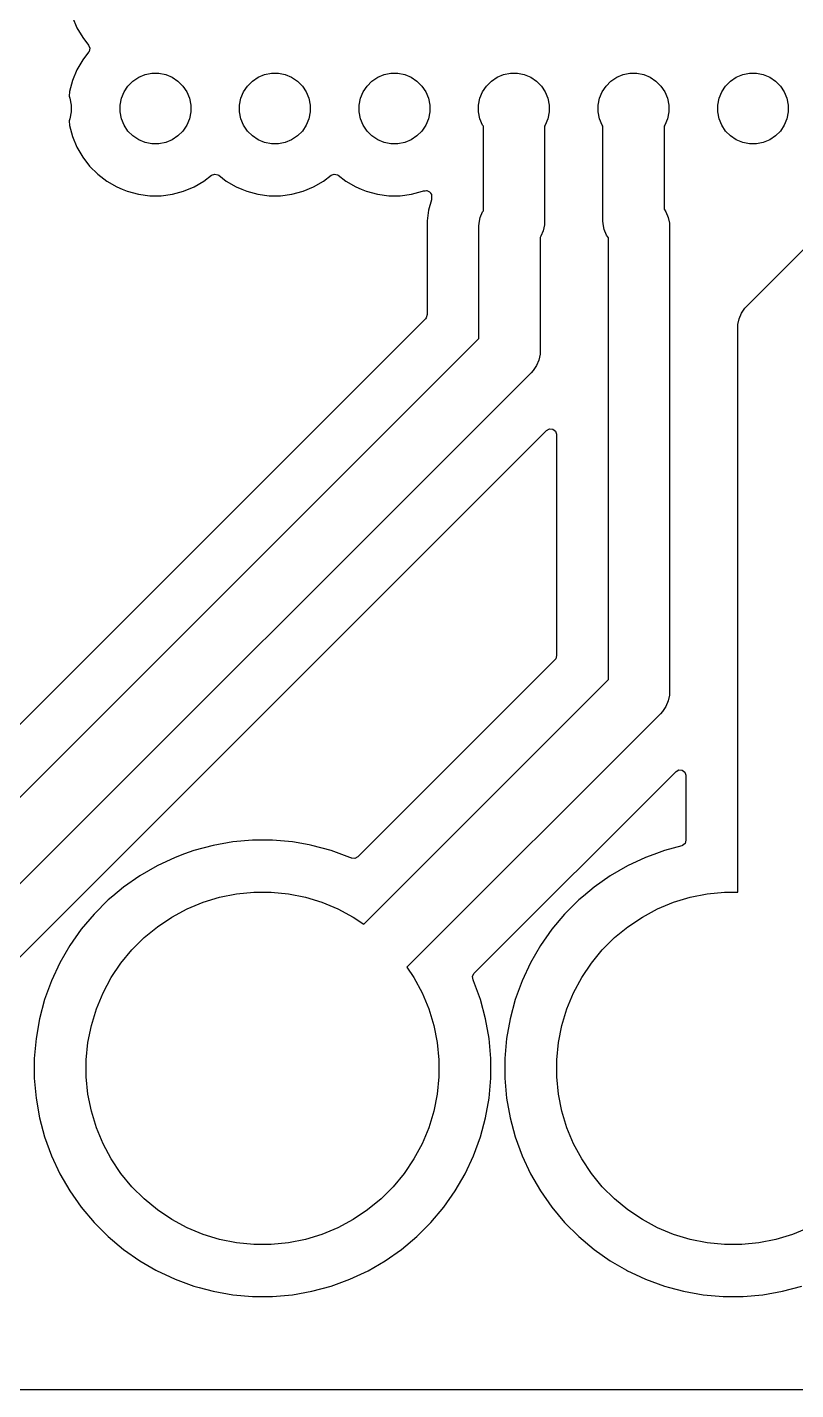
# Model space of a CAD drawing. Header units: millimetres. Extents: x 1 to 179, y 1 to 120.
# Drawn here: x 146.18 to 162.51, y 0.5 to 29.47 of the extents above; entities that cross this region are included whole.
import ezdxf

# ---------------------------------------------------------------- set-up
doc = ezdxf.new("R2010")
doc.units = ezdxf.units.MM
doc.layers.add('F.Cu', color=13, linetype='CONTINUOUS', true_color=0xc83434)

msp = doc.modelspace()

# ---------------------------------------------------------------- linework, layer by layer
at = {"layer": 'F.Cu', "linetype": 'CONTINUOUS'}
for p, q in [((147.142782, 29.688117), (147.235808, 29.463531)), ((147.235808, 29.463531), (147.235815, 29.463516)), ((147.235815, 29.463516), (147.35736, 29.252992)), ((147.35736, 29.252992), (147.48167, 29.09099)), ((147.48167, 29.09099), (147.506864, 29.025821)), ((147.506864, 29.025821), (147.492826, 28.957376)), ((147.35736, 28.778015), (147.235815, 28.567491)), ((147.48167, 28.940016), (147.35736, 28.778015)), ((147.492826, 28.957376), (147.48167, 28.940016)), ((147.235808, 28.567476), (147.142782, 28.34289)), ((147.235815, 28.567491), (147.235808, 28.567476)), ((148.4243, 28.328353), (148.5472, 28.410472)), ((148.5472, 28.410472), (148.683758, 28.467036)), ((148.683758, 28.467036), (148.828728, 28.495872)), ((148.828728, 28.495872), (148.976538, 28.495872)), ((148.976538, 28.495872), (149.121508, 28.467036)), ((149.121508, 28.467036), (149.258066, 28.410472)), ((149.258066, 28.410472), (149.380966, 28.328353)), ((150.9643, 28.328353), (151.0872, 28.410472)), ((151.0872, 28.410472), (151.223758, 28.467036)), ((151.223758, 28.467036), (151.368728, 28.495872)), ((151.368728, 28.495872), (151.516538, 28.495872)), ((151.516538, 28.495872), (151.661508, 28.467036)), ((151.661508, 28.467036), (151.798066, 28.410472)), ((151.798066, 28.410472), (151.920966, 28.328353)), ((153.5043, 28.328353), (153.6272, 28.410472)), ((153.6272, 28.410472), (153.763758, 28.467036)), ((153.763758, 28.467036), (153.908728, 28.495872)), ((153.908728, 28.495872), (154.056538, 28.495872)), ((154.056538, 28.495872), (154.201508, 28.467036)), ((154.201508, 28.467036), (154.338066, 28.410472)), ((154.338066, 28.410472), (154.460966, 28.328353)), ((156.0443, 28.328353), (156.1672, 28.410472)), ((156.1672, 28.410472), (156.303758, 28.467036)), ((156.303758, 28.467036), (156.448728, 28.495872)), ((156.448728, 28.495872), (156.596538, 28.495872)), ((156.596538, 28.495872), (156.741508, 28.467036)), ((156.741508, 28.467036), (156.878066, 28.410472)), ((156.878066, 28.410472), (157.000966, 28.328353)), ((158.5843, 28.328353), (158.7072, 28.410472)), ((158.7072, 28.410472), (158.843758, 28.467036)), ((158.843758, 28.467036), (158.988728, 28.495872)), ((158.988728, 28.495872), (159.136538, 28.495872)), ((159.136538, 28.495872), (159.281508, 28.467036)), ((159.281508, 28.467036), (159.418066, 28.410472)), ((159.418066, 28.410472), (159.540966, 28.328353)), ((161.1243, 28.328353), (161.2472, 28.410472)), ((161.2472, 28.410472), (161.383758, 28.467036)), ((161.383758, 28.467036), (161.528728, 28.495872)), ((161.528728, 28.495872), (161.676538, 28.495872)), ((161.676538, 28.495872), (161.821508, 28.467036)), ((161.821508, 28.467036), (161.958066, 28.410472)), ((161.958066, 28.410472), (162.080966, 28.328353)), ((147.079863, 28.108073), (147.066545, 28.006918)), ((147.142782, 28.34289), (147.079863, 28.108073)), ((148.237664, 28.100936), (148.319783, 28.223836)), ((148.319783, 28.223836), (148.4243, 28.328353)), ((149.380966, 28.328353), (149.485483, 28.223836)), ((149.485483, 28.223836), (149.567602, 28.100936)), ((150.777664, 28.100936), (150.859783, 28.223836)), ((150.859783, 28.223836), (150.9643, 28.328353)), ((151.920966, 28.328353), (152.025483, 28.223836)), ((152.025483, 28.223836), (152.107602, 28.100936)), ((153.317664, 28.100936), (153.399783, 28.223836)), ((153.399783, 28.223836), (153.5043, 28.328353)), ((154.460966, 28.328353), (154.565483, 28.223836)), ((154.565483, 28.223836), (154.647602, 28.100936)), ((155.857664, 28.100936), (155.939783, 28.223836)), ((155.939783, 28.223836), (156.0443, 28.328353)), ((157.000966, 28.328353), (157.105483, 28.223836)), ((157.105483, 28.223836), (157.187602, 28.100936)), ((158.397664, 28.100936), (158.479783, 28.223836)), ((158.479783, 28.223836), (158.5843, 28.328353)), ((159.540966, 28.328353), (159.645483, 28.223836)), ((159.645483, 28.223836), (159.727602, 28.100936)), ((160.937664, 28.100936), (161.019783, 28.223836)), ((161.019783, 28.223836), (161.1243, 28.328353)), ((162.080966, 28.328353), (162.185483, 28.223836)), ((162.185483, 28.223836), (162.267602, 28.100936)), ((147.066545, 28.006918), (147.084166, 27.964378)), ((147.084166, 27.964378), (147.113002, 27.819408)), ((147.113002, 27.819408), (147.113002, 27.671598)), ((148.152264, 27.819408), (148.1811, 27.964378)), ((148.152264, 27.671598), (148.152264, 27.819408)), ((148.1811, 27.964378), (148.237664, 28.100936)), ((149.567602, 28.100936), (149.624166, 27.964378)), ((149.624166, 27.964378), (149.653002, 27.819408)), ((149.653002, 27.819408), (149.653002, 27.671598)), ((150.692264, 27.819408), (150.7211, 27.964378)), ((150.692264, 27.671598), (150.692264, 27.819408)), ((150.7211, 27.964378), (150.777664, 28.100936)), ((152.107602, 28.100936), (152.164166, 27.964378)), ((152.164166, 27.964378), (152.193002, 27.819408)), ((152.193002, 27.819408), (152.193002, 27.671598)), ((153.232264, 27.819408), (153.2611, 27.964378)), ((153.232264, 27.671598), (153.232264, 27.819408)), ((153.2611, 27.964378), (153.317664, 28.100936)), ((154.647602, 28.100936), (154.704166, 27.964378)), ((154.704166, 27.964378), (154.733002, 27.819408)), ((154.733002, 27.819408), (154.733002, 27.671598)), ((155.772264, 27.819408), (155.8011, 27.964378)), ((155.772264, 27.671598), (155.772264, 27.819408)), ((155.8011, 27.964378), (155.857664, 28.100936)), ((157.187602, 28.100936), (157.244166, 27.964378)), ((157.244166, 27.964378), (157.273002, 27.819408)), ((157.273002, 27.819408), (157.273002, 27.671598)), ((158.312264, 27.819408), (158.3411, 27.964378)), ((158.312264, 27.671598), (158.312264, 27.819408)), ((158.3411, 27.964378), (158.397664, 28.100936)), ((159.727602, 28.100936), (159.784166, 27.964378)), ((159.784166, 27.964378), (159.813002, 27.819408)), ((159.813002, 27.819408), (159.813002, 27.671598)), ((160.852264, 27.819408), (160.8811, 27.964378)), ((160.852264, 27.671598), (160.852264, 27.819408)), ((160.8811, 27.964378), (160.937664, 28.100936)), ((162.267602, 28.100936), (162.324166, 27.964378)), ((162.324166, 27.964378), (162.353002, 27.819408)), ((162.353002, 27.819408), (162.353002, 27.671598)), ((147.084166, 27.526628), (147.066545, 27.48409)), ((147.113002, 27.671598), (147.084166, 27.526628)), ((148.1811, 27.526628), (148.152264, 27.671598)), ((148.237664, 27.39007), (148.1811, 27.526628)), ((149.624166, 27.526628), (149.567602, 27.39007)), ((149.653002, 27.671598), (149.624166, 27.526628)), ((150.7211, 27.526628), (150.692264, 27.671598)), ((150.777664, 27.39007), (150.7211, 27.526628)), ((152.164166, 27.526628), (152.107602, 27.39007)), ((152.193002, 27.671598), (152.164166, 27.526628)), ((153.2611, 27.526628), (153.232264, 27.671598)), ((153.317664, 27.39007), (153.2611, 27.526628)), ((154.704166, 27.526628), (154.647602, 27.39007)), ((154.733002, 27.671598), (154.704166, 27.526628)), ((155.8011, 27.526628), (155.772264, 27.671598)), ((155.857664, 27.39007), (155.8011, 27.526628)), ((157.244166, 27.526628), (157.187602, 27.39007)), ((157.273002, 27.671598), (157.244166, 27.526628)), ((158.3411, 27.526628), (158.312264, 27.671598)), ((158.397664, 27.39007), (158.3411, 27.526628)), ((159.784166, 27.526628), (159.727602, 27.39007)), ((159.813002, 27.671598), (159.784166, 27.526628)), ((160.8811, 27.526628), (160.852264, 27.671598)), ((160.937664, 27.39007), (160.8811, 27.526628)), ((162.324166, 27.526628), (162.267602, 27.39007)), ((162.353002, 27.671598), (162.324166, 27.526628)), ((147.066545, 27.48409), (147.079863, 27.382934)), ((147.079863, 27.382934), (147.142782, 27.148117)), ((148.319783, 27.26717), (148.237664, 27.39007)), ((148.4243, 27.162653), (148.319783, 27.26717)), ((149.485483, 27.26717), (149.380966, 27.162653)), ((149.567602, 27.39007), (149.485483, 27.26717)), ((150.859783, 27.26717), (150.777664, 27.39007)), ((150.9643, 27.162653), (150.859783, 27.26717)), ((152.025483, 27.26717), (151.920966, 27.162653)), ((152.107602, 27.39007), (152.025483, 27.26717)), ((153.399783, 27.26717), (153.317664, 27.39007)), ((153.5043, 27.162653), (153.399783, 27.26717)), ((154.565483, 27.26717), (154.460966, 27.162653)), ((154.647602, 27.39007), (154.565483, 27.26717)), ((155.872633, 27.367668), (155.857664, 27.39007)), ((155.872633, 25.572317), (155.872633, 27.367668)), ((157.187602, 27.39007), (157.172633, 27.367668)), ((157.172633, 27.367668), (157.172633, 25.334561)), ((158.412633, 27.367668), (158.397664, 27.39007)), ((158.412633, 25.358445), (158.412633, 27.367668)), ((159.727602, 27.39007), (159.712633, 27.367668)), ((159.712633, 27.367668), (159.712633, 25.608062)), ((161.019783, 27.26717), (160.937664, 27.39007)), ((161.1243, 27.162653), (161.019783, 27.26717)), ((162.185483, 27.26717), (162.080966, 27.162653)), ((162.267602, 27.39007), (162.185483, 27.26717)), ((147.142782, 27.148117), (147.235808, 26.923531)), ((148.5472, 27.080534), (148.4243, 27.162653)), ((148.683758, 27.02397), (148.5472, 27.080534)), ((148.828728, 26.995134), (148.683758, 27.02397)), ((148.976538, 26.995134), (148.828728, 26.995134)), ((149.121508, 27.02397), (148.976538, 26.995134)), ((149.258066, 27.080534), (149.121508, 27.02397)), ((149.380966, 27.162653), (149.258066, 27.080534)), ((151.0872, 27.080534), (150.9643, 27.162653)), ((151.223758, 27.02397), (151.0872, 27.080534)), ((151.368728, 26.995134), (151.223758, 27.02397)), ((151.516538, 26.995134), (151.368728, 26.995134)), ((151.661508, 27.02397), (151.516538, 26.995134)), ((151.798066, 27.080534), (151.661508, 27.02397)), ((151.920966, 27.162653), (151.798066, 27.080534)), ((153.6272, 27.080534), (153.5043, 27.162653)), ((153.763758, 27.02397), (153.6272, 27.080534)), ((153.908728, 26.995134), (153.763758, 27.02397)), ((154.056538, 26.995134), (153.908728, 26.995134)), ((154.201508, 27.02397), (154.056538, 26.995134)), ((154.338066, 27.080534), (154.201508, 27.02397)), ((154.460966, 27.162653), (154.338066, 27.080534)), ((161.2472, 27.080534), (161.1243, 27.162653)), ((161.383758, 27.02397), (161.2472, 27.080534)), ((161.528728, 26.995134), (161.383758, 27.02397)), ((161.676538, 26.995134), (161.528728, 26.995134)), ((161.821508, 27.02397), (161.676538, 26.995134)), ((161.958066, 27.080534), (161.821508, 27.02397)), ((162.080966, 27.162653), (161.958066, 27.080534)), ((147.235808, 26.923531), (147.235815, 26.923516)), ((147.235815, 26.923516), (147.357363, 26.712987)), ((147.357363, 26.712987), (147.505355, 26.520123)), ((147.505355, 26.520123), (147.505363, 26.520114)), ((147.505363, 26.520114), (147.677244, 26.348233)), ((147.677244, 26.348233), (147.677252, 26.348226)), ((147.677252, 26.348226), (147.870116, 26.200234)), ((147.870116, 26.200234), (148.080645, 26.078686)), ((148.080645, 26.078686), (148.08066, 26.078679)), ((148.08066, 26.078679), (148.196804, 26.030571)), ((149.500021, 25.985653), (149.724617, 26.078684)), ((149.724617, 26.078684), (149.935149, 26.200234)), ((149.935149, 26.200234), (150.097146, 26.324541)), ((150.097146, 26.324541), (150.162315, 26.349735)), ((150.162315, 26.349735), (150.23076, 26.335697)), ((150.23076, 26.335697), (150.24812, 26.32454)), ((150.24812, 26.32454), (150.410116, 26.200234)), ((150.410116, 26.200234), (150.620645, 26.078686)), ((150.620645, 26.078686), (150.62066, 26.078679)), ((150.62066, 26.078679), (150.736804, 26.030571)), ((152.040021, 25.985653), (152.264617, 26.078684)), ((152.264617, 26.078684), (152.475149, 26.200234)), ((152.475149, 26.200234), (152.637146, 26.324541)), ((152.637146, 26.324541), (152.702315, 26.349735)), ((152.702315, 26.349735), (152.77076, 26.335697)), ((152.77076, 26.335697), (152.78812, 26.32454)), ((152.78812, 26.32454), (152.950116, 26.200234)), ((152.950116, 26.200234), (153.160645, 26.078686)), ((153.160645, 26.078686), (153.16066, 26.078679)), ((153.16066, 26.078679), (153.276804, 26.030571)), ((148.196804, 26.030571), (148.305245, 25.985653)), ((148.305245, 25.985653), (148.540062, 25.922734)), ((148.540062, 25.922734), (148.781083, 25.891003)), ((148.781083, 25.891003), (148.78109, 25.891003)), ((148.78109, 25.891003), (149.024176, 25.891003)), ((149.024176, 25.891003), (149.024183, 25.891003)), ((149.024183, 25.891003), (149.265204, 25.922734)), ((149.265204, 25.922734), (149.500021, 25.985653)), ((150.736804, 26.030571), (150.845245, 25.985653)), ((150.845245, 25.985653), (151.080062, 25.922734)), ((151.080062, 25.922734), (151.321083, 25.891003)), ((151.321083, 25.891003), (151.32109, 25.891003)), ((151.32109, 25.891003), (151.564176, 25.891003)), ((151.564176, 25.891003), (151.564183, 25.891003)), ((151.564183, 25.891003), (151.805204, 25.922734)), ((151.805204, 25.922734), (152.040021, 25.985653)), ((153.276804, 26.030571), (153.385245, 25.985653)), ((153.385245, 25.985653), (153.620062, 25.922734)), ((153.620062, 25.922734), (153.861083, 25.891003)), ((153.861083, 25.891003), (153.86109, 25.891003)), ((153.86109, 25.891003), (154.104176, 25.891003)), ((154.104176, 25.891003), (154.104183, 25.891003)), ((154.104183, 25.891003), (154.345204, 25.922734)), ((154.345204, 25.922734), (154.580021, 25.985653)), ((154.580021, 25.985653), (154.600679, 25.994211)), ((154.600679, 25.994211), (154.633299, 25.997718)), ((154.633299, 25.997718), (154.66578, 26.002388)), ((154.66578, 26.002388), (154.667867, 26.001435)), ((154.667867, 26.001435), (154.670148, 26.00168)), ((154.670148, 26.00168), (154.699481, 25.986998)), ((154.699481, 25.986998), (154.729336, 25.973363)), ((154.767908, 25.803493), (154.709027, 25.583741)), ((154.729336, 25.973363), (154.730576, 25.971433)), ((154.730576, 25.971433), (154.732627, 25.970406)), ((154.732627, 25.970406), (154.749367, 25.942194)), ((154.749367, 25.942194), (154.76711, 25.914585)), ((154.76711, 25.914585), (154.767545, 25.911559)), ((154.767545, 25.911559), (154.768281, 25.910318)), ((154.772133, 25.835581), (154.767908, 25.803493)), ((154.768281, 25.910318), (154.772133, 25.87965)), ((154.772133, 25.87965), (154.772133, 25.835581)), ((154.709026, 25.583733), (154.679075, 25.356245)), ((154.709027, 25.583741), (154.709026, 25.583733)), ((155.807564, 25.430188), (155.856326, 25.547911)), ((155.856326, 25.547911), (155.872633, 25.572317)), ((159.712633, 25.608062), (159.752824, 25.547911)), ((159.752824, 25.547911), (159.801586, 25.430188)), ((161.469956, 23.545122), (163.625955, 25.701122)), ((154.679075, 25.356245), (154.679075, 23.361947)), ((155.779575, 25.241503), (155.782705, 25.305214)), ((155.779575, 22.854742), (155.779575, 25.241503)), ((155.782705, 25.305214), (155.807564, 25.430188)), ((157.169504, 25.27085), (157.144645, 25.145876)), ((157.172633, 25.334561), (157.169504, 25.270871)), ((157.169504, 25.270871), (157.169504, 25.27085)), ((158.415763, 25.294734), (158.412633, 25.358445)), ((158.440622, 25.16976), (158.415763, 25.294734)), ((159.801586, 25.430188), (159.826446, 25.305214)), ((159.826446, 25.305214), (159.826446, 25.305194)), ((159.826446, 25.305194), (159.829575, 25.241503)), ((159.829575, 25.241503), (159.829575, 15.335503)), ((157.095882, 25.028153), (157.079575, 25.003748)), ((157.079575, 25.003748), (157.079575, 22.585503)), ((157.144645, 25.145876), (157.095882, 25.028153)), ((158.489384, 25.052037), (158.440622, 25.16976)), ((158.529575, 24.991887), (158.489384, 25.052037)), ((158.529575, 15.604742), (158.529575, 24.991887)), ((161.356326, 23.391911), (161.427118, 23.497859)), ((161.427118, 23.497859), (161.469956, 23.545122)), ((154.642756, 23.274266), (143.202599, 11.83411)), ((154.65939, 23.294908), (154.642756, 23.274266)), ((154.679075, 23.361947), (154.65939, 23.294908)), ((161.282705, 23.149214), (161.307564, 23.274188)), ((161.307564, 23.274188), (161.356326, 23.391911)), ((161.279575, 23.085503), (161.282705, 23.149214)), ((161.279575, 11.080986), (161.279575, 23.085503)), ((143.328874, 10.404041), (155.779575, 22.854742)), ((157.051587, 22.396818), (157.002824, 22.279095)), ((157.076446, 22.521792), (157.051587, 22.396818)), ((157.079575, 22.585503), (157.076446, 22.521813)), ((157.076446, 22.521813), (157.076446, 22.521792)), ((156.889195, 22.125884), (144.248112, 9.484803)), ((156.932032, 22.173147), (156.889195, 22.125884)), ((157.002824, 22.279095), (156.932032, 22.173147)), ((145.678168, 9.358517), (157.217396, 20.897744)), ((157.217396, 20.897744), (157.278717, 20.931227)), ((157.278717, 20.931227), (157.348409, 20.926243)), ((157.348409, 20.926243), (157.404342, 20.884371)), ((157.404342, 20.884371), (157.428759, 20.818907)), ((157.428759, 20.818907), (157.429075, 20.810061)), ((157.429075, 20.810061), (157.429075, 16.111947)), ((157.392756, 16.024266), (153.202599, 11.83411)), ((157.40939, 16.044908), (157.392756, 16.024266)), ((157.429075, 16.111947), (157.40939, 16.044908)), ((153.328874, 10.404041), (158.529575, 15.604742)), ((159.801586, 15.146818), (159.752824, 15.029095)), ((159.826445, 15.271792), (159.801586, 15.146818)), ((159.829575, 15.335503), (159.826445, 15.271792)), ((159.639194, 14.875883), (154.248112, 9.484803)), ((159.682021, 14.923137), (159.639194, 14.875883)), ((159.682032, 14.923147), (159.682021, 14.923137)), ((159.752824, 15.029095), (159.682032, 14.923147)), ((155.678168, 9.358517), (159.967396, 13.647744)), ((159.967396, 13.647744), (160.028717, 13.681227)), ((160.028717, 13.681227), (160.098409, 13.676243)), ((160.098409, 13.676243), (160.154342, 13.634371)), ((160.154342, 13.634371), (160.178759, 13.568907)), ((160.178759, 13.568907), (160.179075, 13.560061)), ((160.179075, 13.560061), (160.179075, 12.184176)), ((150.967794, 12.186003), (150.545852, 12.149088)), ((150.967798, 12.186003), (150.967794, 12.186003)), ((151.391352, 12.186003), (150.967798, 12.186003)), ((151.391355, 12.186003), (151.391352, 12.186003)), ((151.813297, 12.149088), (151.391355, 12.186003)), ((160.179075, 12.184176), (160.15939, 12.117137)), ((149.520606, 11.893482), (149.321601, 11.82105)), ((149.719622, 11.965918), (149.520606, 11.893482)), ((150.128726, 12.075536), (149.719622, 11.965918)), ((150.128729, 12.075537), (150.128726, 12.075536)), ((150.128734, 12.075538), (150.128729, 12.075537)), ((150.128736, 12.075539), (150.128734, 12.075538)), ((150.128739, 12.075539), (150.128736, 12.075539)), ((150.545852, 12.149088), (150.128739, 12.075539)), ((152.171527, 12.085922), (151.813297, 12.149088)), ((152.230416, 12.075538), (152.171527, 12.085922)), ((152.230426, 12.075536), (152.230416, 12.075538)), ((152.639531, 11.965917), (152.230423, 12.075536)), ((152.230423, 12.075536), (152.230426, 12.075536)), ((153.037544, 11.821053), (152.639531, 11.965917)), ((159.498093, 11.885288), (159.321601, 11.82105)), ((159.719619, 11.965917), (159.498093, 11.885288)), ((160.087169, 12.064401), (159.719619, 11.965917)), ((160.106586, 12.071382), (160.087169, 12.064401)), ((160.15939, 12.117137), (160.106586, 12.071382)), ((148.937723, 11.642045), (148.570928, 11.430276)), ((148.937738, 11.642053), (148.937723, 11.642045)), ((149.321591, 11.821046), (148.937738, 11.642053)), ((149.321597, 11.821049), (149.321591, 11.821046)), ((149.321601, 11.82105), (149.321597, 11.821049)), ((153.055979, 11.812456), (153.037544, 11.821053)), ((153.062517, 11.809407), (153.055979, 11.812456)), ((153.071584, 11.805609), (153.062517, 11.809407)), ((153.141276, 11.800625), (153.071584, 11.805609)), ((153.202599, 11.83411), (153.141276, 11.800625)), ((158.937723, 11.642045), (158.570928, 11.430276)), ((158.937738, 11.642053), (158.937723, 11.642045)), ((159.321591, 11.821046), (158.937738, 11.642053)), ((159.321597, 11.821049), (159.321591, 11.821046)), ((159.321601, 11.82105), (159.321597, 11.821049)), ((148.570913, 11.430267), (148.223965, 11.18733)), ((148.570928, 11.430276), (148.570913, 11.430267)), ((158.570913, 11.430267), (158.223965, 11.18733)), ((158.570928, 11.430276), (158.570913, 11.430267)), ((148.223965, 11.18733), (147.999902, 10.99932)), ((150.268399, 10.97312), (150.629336, 11.044915)), ((150.629336, 11.044915), (150.995571, 11.080986)), ((150.995571, 11.080986), (151.363579, 11.080986)), ((151.363579, 11.080986), (151.729814, 11.044915)), ((151.729814, 11.044915), (152.090751, 10.97312)), ((158.223965, 11.18733), (157.999902, 10.99932)), ((160.268399, 10.97312), (160.629336, 11.044915)), ((160.629336, 11.044915), (160.995571, 11.080986)), ((160.995571, 11.080986), (161.279575, 11.080986)), ((147.899494, 10.915066), (147.600012, 10.615584)), ((147.8995, 10.915072), (147.899494, 10.915066)), ((147.899503, 10.915074), (147.8995, 10.915072)), ((147.999902, 10.99932), (147.899503, 10.915074)), ((149.25169, 10.551985), (149.576243, 10.725463)), ((149.576243, 10.725463), (149.916238, 10.866293)), ((149.916238, 10.866293), (150.268399, 10.97312)), ((152.090751, 10.97312), (152.442912, 10.866293)), ((152.442912, 10.866293), (152.782907, 10.725463)), ((152.782907, 10.725463), (153.10746, 10.551985)), ((157.899494, 10.915066), (157.600012, 10.615584)), ((157.8995, 10.915072), (157.899494, 10.915066)), ((157.899503, 10.915074), (157.8995, 10.915072)), ((157.999902, 10.99932), (157.899503, 10.915074)), ((159.25169, 10.551985), (159.576243, 10.725463)), ((159.576243, 10.725463), (159.916238, 10.866293)), ((159.916238, 10.866293), (160.268399, 10.97312)), ((147.600012, 10.615584), (147.327748, 10.291113)), ((148.945703, 10.347531), (149.25169, 10.551985)), ((153.10746, 10.551985), (153.328874, 10.404041)), ((157.600012, 10.615584), (157.327748, 10.291113)), ((158.945703, 10.347531), (159.25169, 10.551985)), ((147.327748, 10.291113), (147.084811, 9.944165)), ((148.661229, 10.11407), (148.945703, 10.347531)), ((157.327748, 10.291113), (157.084811, 9.944165)), ((158.661229, 10.11407), (158.945703, 10.347531)), ((147.084802, 9.94415), (146.873033, 9.577355)), ((147.084811, 9.944165), (147.084802, 9.94415)), ((148.167547, 9.569375), (148.401008, 9.853849)), ((148.401008, 9.853849), (148.661229, 10.11407)), ((157.084802, 9.94415), (156.873033, 9.577355)), ((157.084811, 9.944165), (157.084802, 9.94415)), ((158.167547, 9.569375), (158.401008, 9.853849)), ((158.401008, 9.853849), (158.661229, 10.11407)), ((146.873025, 9.57734), (146.694032, 9.193487)), ((146.873033, 9.577355), (146.873025, 9.57734)), ((147.963093, 9.263388), (148.167547, 9.569375)), ((156.873025, 9.57734), (156.694032, 9.193487)), ((156.873033, 9.577355), (156.873025, 9.57734)), ((157.963093, 9.263388), (158.167547, 9.569375)), ((154.248112, 9.484803), (154.396057, 9.263388)), ((155.642988, 9.287522), (155.671508, 9.351306)), ((155.65348, 9.218445), (155.642988, 9.287522)), ((155.671508, 9.351306), (155.678168, 9.358517)), ((146.694032, 9.193487), (146.54916, 8.795456)), ((147.789615, 8.938835), (147.963093, 9.263388)), ((154.396057, 9.263388), (154.569535, 8.938835)), ((155.66512, 9.193482), (155.65348, 9.218445)), ((155.665122, 9.193477), (155.66512, 9.193482)), ((155.809986, 8.795466), (155.665122, 9.193477)), ((156.694032, 9.193487), (156.54916, 8.795456)), ((157.789615, 8.938835), (157.963093, 9.263388)), ((146.54916, 8.795456), (146.439542, 8.386352)), ((147.648785, 8.59884), (147.789615, 8.938835)), ((154.569535, 8.938835), (154.710365, 8.59884)), ((155.91961, 8.386344), (155.809986, 8.795466)), ((156.54916, 8.795456), (156.439542, 8.386352)), ((157.648785, 8.59884), (157.789615, 8.938835)), ((147.541958, 8.246679), (147.648785, 8.59884)), ((154.710365, 8.59884), (154.817192, 8.246679)), ((157.541958, 8.246679), (157.648785, 8.59884)), ((146.439539, 8.386339), (146.36599, 7.969226)), ((146.439542, 8.386352), (146.439539, 8.386339)), ((147.470163, 7.885742), (147.541958, 8.246679)), ((154.817192, 8.246679), (154.888987, 7.885742)), ((155.99316, 7.969223), (155.91961, 8.386344)), ((156.439539, 8.386339), (156.36599, 7.969226)), ((156.439542, 8.386352), (156.439539, 8.386339)), ((157.470163, 7.885742), (157.541958, 8.246679)), ((146.36599, 7.969226), (146.329075, 7.547284)), ((147.434092, 7.519507), (147.470163, 7.885742)), ((154.888987, 7.885742), (154.925058, 7.519507)), ((156.030075, 7.54728), (155.99316, 7.969223)), ((156.36599, 7.969226), (156.329075, 7.547284)), ((157.434092, 7.519507), (157.470163, 7.885742)), ((146.329075, 7.547284), (146.329075, 7.123723)), ((156.030075, 7.123726), (156.030075, 7.54728)), ((156.329075, 7.547284), (156.329075, 7.123723)), ((147.434092, 7.151499), (147.434092, 7.519507)), ((154.925058, 7.519507), (154.925058, 7.151499)), ((157.434092, 7.151499), (157.434092, 7.519507)), ((146.329075, 7.123723), (146.36599, 6.701781)), ((147.470163, 6.785264), (147.434092, 7.151499)), ((154.925058, 7.151499), (154.888987, 6.785264)), ((155.99316, 6.701783), (156.030075, 7.123726)), ((156.329075, 7.123723), (156.36599, 6.701781)), ((157.470163, 6.785264), (157.434092, 7.151499)), ((146.36599, 6.701781), (146.439539, 6.284668)), ((147.541958, 6.424327), (147.470163, 6.785264)), ((154.888987, 6.785264), (154.817192, 6.424327)), ((155.91961, 6.284662), (155.99316, 6.701783)), ((156.36599, 6.701781), (156.439539, 6.284668)), ((157.541958, 6.424327), (157.470163, 6.785264)), ((147.648785, 6.072166), (147.541958, 6.424327)), ((154.817192, 6.424327), (154.710365, 6.072166)), ((157.648785, 6.072166), (157.541958, 6.424327)), ((146.439539, 6.284668), (146.439542, 6.284655)), ((146.439542, 6.284655), (146.54916, 5.875551)), ((155.809986, 5.87554), (155.91961, 6.284662)), ((156.439539, 6.284668), (156.439542, 6.284655)), ((156.439542, 6.284655), (156.54916, 5.875551)), ((146.54916, 5.875551), (146.549163, 5.875541)), ((146.549163, 5.875541), (146.549164, 5.87554)), ((146.549164, 5.87554), (146.694028, 5.477529)), ((147.789615, 5.732171), (147.648785, 6.072166)), ((154.710365, 6.072166), (154.569535, 5.732171)), ((155.665122, 5.477529), (155.809986, 5.87554)), ((156.54916, 5.875551), (156.549163, 5.875541)), ((156.549163, 5.875541), (156.549164, 5.87554)), ((156.549164, 5.87554), (156.694028, 5.477529)), ((157.789615, 5.732171), (157.648785, 6.072166)), ((147.963093, 5.407618), (147.789615, 5.732171)), ((154.569535, 5.732171), (154.396057, 5.407618)), ((157.963093, 5.407618), (157.789615, 5.732171)), ((146.694028, 5.477529), (146.694031, 5.477522)), ((146.694031, 5.477522), (146.694032, 5.47752)), ((146.694032, 5.47752), (146.873025, 5.093667)), ((148.167547, 5.101631), (147.963093, 5.407618)), ((154.396057, 5.407618), (154.191603, 5.101631)), ((155.48612, 5.093658), (155.665122, 5.477529)), ((156.694028, 5.477529), (156.694031, 5.477522)), ((156.694031, 5.477522), (156.694032, 5.47752)), ((156.694032, 5.47752), (156.873025, 5.093667)), ((158.167547, 5.101631), (157.963093, 5.407618)), ((146.873025, 5.093667), (146.87303, 5.093658)), ((146.87303, 5.093658), (147.084807, 4.726848)), ((148.401008, 4.817157), (148.167547, 5.101631)), ((154.191603, 5.101631), (153.958142, 4.817157)), ((155.274343, 4.726848), (155.48612, 5.093658)), ((156.873025, 5.093667), (156.87303, 5.093658)), ((156.87303, 5.093658), (157.084807, 4.726848)), ((158.401008, 4.817157), (158.167547, 5.101631)), ((147.084807, 4.726848), (147.327749, 4.379893)), ((148.661229, 4.556936), (148.401008, 4.817157)), ((153.958142, 4.817157), (153.697921, 4.556936)), ((155.031401, 4.379893), (155.274343, 4.726848)), ((157.084807, 4.726848), (157.327749, 4.379893)), ((158.661229, 4.556936), (158.401008, 4.817157)), ((147.327749, 4.379893), (147.600004, 4.055431)), ((148.945703, 4.323475), (148.661229, 4.556936)), ((153.697921, 4.556936), (153.413447, 4.323475)), ((154.759146, 4.055431), (155.031401, 4.379893)), ((157.327749, 4.379893), (157.600004, 4.055431)), ((158.945703, 4.323475), (158.661229, 4.556936)), ((149.25169, 4.119021), (148.945703, 4.323475)), ((149.576243, 3.945543), (149.25169, 4.119021)), ((153.10746, 4.119021), (152.782907, 3.945543)), ((153.413447, 4.323475), (153.10746, 4.119021)), ((159.25169, 4.119021), (158.945703, 4.323475)), ((159.576243, 3.945543), (159.25169, 4.119021)), ((147.600004, 4.055431), (147.899503, 3.755932)), ((149.916238, 3.804713), (149.576243, 3.945543)), ((150.268399, 3.697886), (149.916238, 3.804713)), ((152.442912, 3.804713), (152.090751, 3.697886)), ((152.782907, 3.945543), (152.442912, 3.804713)), ((154.459647, 3.755932), (154.759146, 4.055431)), ((157.600004, 4.055431), (157.899503, 3.755932)), ((159.916238, 3.804713), (159.576243, 3.945543)), ((160.268399, 3.697886), (159.916238, 3.804713)), ((162.442912, 3.804713), (162.090751, 3.697886)), ((162.782907, 3.945543), (162.442912, 3.804713)), ((147.899503, 3.755932), (148.223965, 3.483677)), ((148.223965, 3.483677), (148.57092, 3.240735)), ((150.629336, 3.626091), (150.268399, 3.697886)), ((150.995571, 3.59002), (150.629336, 3.626091)), ((151.363579, 3.59002), (150.995571, 3.59002)), ((151.729814, 3.626091), (151.363579, 3.59002)), ((152.090751, 3.697886), (151.729814, 3.626091)), ((153.78823, 3.240735), (154.135185, 3.483677)), ((154.135185, 3.483677), (154.459647, 3.755932)), ((157.899503, 3.755932), (158.223965, 3.483677)), ((158.223965, 3.483677), (158.57092, 3.240735)), ((160.629336, 3.626091), (160.268399, 3.697886)), ((160.995571, 3.59002), (160.629336, 3.626091)), ((161.363579, 3.59002), (160.995571, 3.59002)), ((161.729814, 3.626091), (161.363579, 3.59002)), ((162.090751, 3.697886), (161.729814, 3.626091)), ((148.57092, 3.240735), (148.914702, 3.042253)), ((153.42142, 3.028958), (153.78823, 3.240735)), ((158.57092, 3.240735), (158.914702, 3.042253)), ((148.914702, 3.042253), (148.937723, 3.028962)), ((148.937723, 3.028962), (148.937738, 3.028954)), ((148.937738, 3.028954), (149.108339, 2.949402)), ((149.108339, 2.949402), (149.321601, 2.849956)), ((153.037549, 2.849956), (153.42142, 3.028958)), ((158.914702, 3.042253), (158.937723, 3.028962)), ((158.937723, 3.028962), (158.937738, 3.028954)), ((158.937738, 3.028954), (159.108339, 2.949402)), ((159.108339, 2.949402), (159.321601, 2.849956)), ((149.321601, 2.849956), (149.719612, 2.705092)), ((149.719612, 2.705092), (149.719618, 2.705091)), ((149.719618, 2.705091), (149.719622, 2.705089)), ((149.719622, 2.705089), (149.831032, 2.675237)), ((149.831032, 2.675237), (150.128734, 2.595468)), ((152.230416, 2.595468), (152.639538, 2.705092)), ((152.639538, 2.705092), (153.037549, 2.849956)), ((159.321601, 2.849956), (159.719612, 2.705092)), ((159.719612, 2.705092), (159.719618, 2.705091)), ((159.719618, 2.705091), (159.719622, 2.705089)), ((159.719622, 2.705089), (159.831032, 2.675237)), ((159.831032, 2.675237), (160.128734, 2.595468)), ((162.230416, 2.595468), (162.639538, 2.705092)), ((150.128734, 2.595468), (150.545855, 2.521918)), ((150.545855, 2.521918), (150.967796, 2.485004)), ((150.967796, 2.485004), (150.967797, 2.485003)), ((150.967797, 2.485003), (150.967798, 2.485003)), ((150.967798, 2.485003), (151.391353, 2.485003)), ((151.391353, 2.485004), (151.813295, 2.521918)), ((151.391353, 2.485003), (151.391353, 2.485004)), ((151.813295, 2.521918), (152.230416, 2.595468)), ((160.128734, 2.595468), (160.545855, 2.521918)), ((160.545855, 2.521918), (160.967796, 2.485004)), ((160.967796, 2.485004), (160.967797, 2.485003)), ((160.967797, 2.485003), (160.967798, 2.485003)), ((160.967798, 2.485003), (161.391353, 2.485003)), ((161.391353, 2.485004), (161.813295, 2.521918)), ((161.391353, 2.485003), (161.391353, 2.485004)), ((161.813295, 2.521918), (162.230416, 2.595468)), ((179.3755, 0.5005), (0.6245, 0.5005))]:
    msp.add_line(p, q, dxfattribs=at)

doc.saveas('drawing.dxf')
